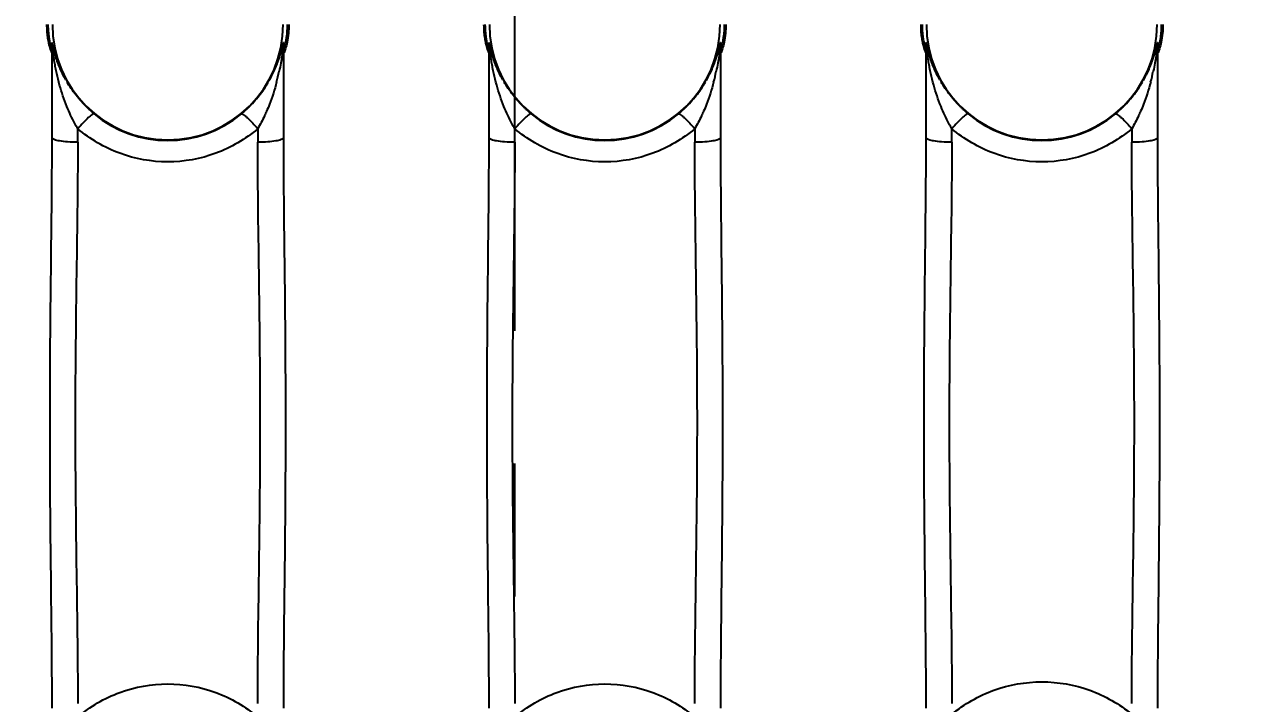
# Model space of a CAD drawing. Header units: millimetres. Extents: x 1147 to 12155, y -6137 to -4403.
# Drawn here: x 4084.55 to 4132.47, y -5297.9 to -5271.34 of the extents above; entities that cross this region are included whole.
import ezdxf

# ---------------------------------------------------------------- set-up
doc = ezdxf.new("R2010")
doc.units = ezdxf.units.MM
doc.header["$LTSCALE"] = 16.335
doc.header["$PDMODE"] = 3
doc.header["$PDSIZE"] = 0.3125
doc.linetypes.add('CENTER', pattern=[0.6, 0.375, -0.075, 0.075, -0.075])
doc.linetypes.add('HIDDEN', pattern=[0.2, 0.1, -0.1])
doc.layers.get('0').update_dxf_attribs({"linetype": 'CONTINUOUS'})
doc.layers.get('Defpoints').update_dxf_attribs({"linetype": 'CONTINUOUS'})
doc.layers.add('DEFAULT_2', color=8, linetype='HIDDEN')
doc.styles.get("Standard").update_dxf_attribs({"font": 'txt', "width": 0.8})
doc.dimstyles.get("Standard").update_dxf_attribs({"dimtxt": 0.15625, "dimasz": 0.1875, "dimexe": 0.125, "dimexo": 0.0625, "dimtad": 0, "dimtih": 1, "dimtoh": 1, "dimdsep": 46, "dimtxsty": 'Standard', "dimcen": 0.09, "dimadec": 0, "dimazin": 0, "dimtp": 0.01, "dimtm": 0.01, "dimtfac": 1, "dimtofl": 0, "dimtmove": 0, "dimatfit": 3, "dimfxl": 0, "dimtolj": 1, "dimarcsym": 0})

# ---------------------------------------------------------------- blocks, each defined once
blk = doc.blocks.new('*D706')
at = {"color": 4, "lineweight": -2}
blk.add_line((4382.928, -5433.772), (4392.478, -5433.772), dxfattribs=at)
at = {"layer": 'Defpoints', "color": 0}
for p in [(4103.729, -5263.772), (4382.866, -5433.772), (4392.478, -5433.772)]:
    blk.add_point(p, dxfattribs=at)
at = {"color": 6, "insert": (4405.811, -5433.772), "char_height": 8, "attachment_point": 5}
blk.add_mtext('\\A1;170.00', dxfattribs=at)
blk = doc.blocks.new('*D707')
at = {"color": 4, "lineweight": -2}
blk.add_line((4359.791, -5468.772), (4392.478, -5468.772), dxfattribs=at)
at = {"layer": 'Defpoints', "color": 0}
for p in [(4103.729, -5263.772), (4359.729, -5468.772), (4392.478, -5468.772)]:
    blk.add_point(p, dxfattribs=at)
at = {"color": 6, "insert": (4406.878, -5468.772), "char_height": 8, "attachment_point": 5}
blk.add_mtext('\\A1;205.00', dxfattribs=at)
blk = doc.blocks.new('*D708')
at = {"color": 4, "lineweight": -2}
blk.add_line((4103.729, -5496.244), (4103.729, -5513.096), dxfattribs=at)
at = {"layer": 'Defpoints', "color": 0}
for p in [(4103.729, -5263.772), (4103.729, -5496.181), (4103.729, -5513.096)]:
    blk.add_point(p, dxfattribs=at)
at = {"color": 6, "insert": (4103.729, -5521.096), "char_height": 8, "attachment_point": 5, "rotation": 90}
blk.add_mtext('\\A1;0.00', dxfattribs=at)
blk = doc.blocks.new('*D709')
at = {"color": 4, "lineweight": -2}
blk.add_line((4348.729, -5479.834), (4348.729, -5513.096), dxfattribs=at)
at = {"layer": 'Defpoints', "color": 0}
for p in [(4103.729, -5263.772), (4348.729, -5479.772), (4348.729, -5513.096)]:
    blk.add_point(p, dxfattribs=at)
at = {"color": 6, "insert": (4348.729, -5528.03), "char_height": 8, "attachment_point": 5, "rotation": 90}
blk.add_mtext('\\A1;245.00', dxfattribs=at)
blk = doc.blocks.new('*D710')
at = {"color": 4, "lineweight": -2}
blk.add_line((4213.729, -5274.535), (4213.729, -5513.096), dxfattribs=at)
at = {"layer": 'Defpoints', "color": 0}
for p in [(4103.729, -5263.772), (4213.729, -5274.473), (4213.729, -5513.096)]:
    blk.add_point(p, dxfattribs=at)
at = {"color": 6, "insert": (4213.729, -5525.363), "char_height": 8, "attachment_point": 5, "rotation": 90}
blk.add_mtext('\\A1;110.00', dxfattribs=at)
blk = doc.blocks.new('*D717')
at = {"color": 4, "lineweight": -2}
blk.add_line((3824.529, -5433.772), (3814.98, -5433.772), dxfattribs=at)
at = {"layer": 'Defpoints', "color": 0}
for p in [(4103.729, -5263.772), (3814.98, -5433.772), (3824.592, -5433.772)]:
    blk.add_point(p, dxfattribs=at)
at = {"color": 6, "insert": (3801.647, -5433.772), "char_height": 8, "attachment_point": 5}
blk.add_mtext('\\A1;170.00', dxfattribs=at)
blk = doc.blocks.new('*D718')
at = {"color": 4, "lineweight": -2}
blk.add_line((3847.666, -5468.772), (3814.98, -5468.772), dxfattribs=at)
at = {"layer": 'Defpoints', "color": 0}
for p in [(4103.729, -5263.772), (3814.98, -5468.772), (3847.729, -5468.772)]:
    blk.add_point(p, dxfattribs=at)
at = {"color": 6, "insert": (3800.58, -5468.772), "char_height": 8, "attachment_point": 5}
blk.add_mtext('\\A1;205.00', dxfattribs=at)
blk = doc.blocks.new('*D719')
at = {"color": 4, "lineweight": -2}
blk.add_line((3858.729, -5479.834), (3858.729, -5513.096), dxfattribs=at)
at = {"layer": 'Defpoints', "color": 0}
for p in [(4103.729, -5263.772), (3858.729, -5479.772), (3858.729, -5513.096)]:
    blk.add_point(p, dxfattribs=at)
at = {"color": 6, "insert": (3858.729, -5528.03), "char_height": 8, "attachment_point": 5, "rotation": 90}
blk.add_mtext('\\A1;245.00', dxfattribs=at)
blk = doc.blocks.new('*D720')
at = {"color": 4, "lineweight": -2}
blk.add_line((3993.729, -5274.535), (3993.729, -5513.096), dxfattribs=at)
at = {"layer": 'Defpoints', "color": 0}
for p in [(4103.729, -5263.772), (3993.729, -5274.473), (3993.729, -5513.096)]:
    blk.add_point(p, dxfattribs=at)
at = {"color": 6, "insert": (3993.729, -5525.363), "char_height": 8, "attachment_point": 5, "rotation": 90}
blk.add_mtext('\\A1;110.00', dxfattribs=at)
blk = doc.blocks.new('*D723')
at = {"color": 4, "lineweight": -2}
blk.add_line((3852.641, -5344.772), (3818.256, -5344.772), dxfattribs=at)
at = {"layer": 'Defpoints', "color": 0}
for p in [(4103.729, -5263.772), (3818.256, -5344.772), (3852.703, -5344.772)]:
    blk.add_point(p, dxfattribs=at)
at = {"color": 6, "insert": (3807.59, -5344.772), "char_height": 8, "attachment_point": 5}
blk.add_mtext('\\A1;81.00', dxfattribs=at)

msp = doc.modelspace()

# ---------------------------------------------------------------- linework, layer by layer
at = {"color": 1, "linetype": 'CENTER', "ltscale": 4.241886}
msp.add_line((4103.729, -5532.772), (4103.729, -4991.772), dxfattribs=at)
at = {"color": 7, "linetype": 'Continuous'}
for p, q in [((4085.63, -5275.768), (4085.63, -5272.219)), ((4094.679, -5272.219), (4094.679, -5275.768)), ((4102.723, -5275.768), (4102.723, -5272.219)), ((4111.773, -5272.219), (4111.773, -5275.768)), ((4119.817, -5275.768), (4119.817, -5272.219)), ((4128.866, -5272.219), (4128.866, -5275.768)), ((4086.635, -5275.948), (4086.635, -5275.418)), ((4093.674, -5275.418), (4093.674, -5275.948)), ((4103.729, -5275.948), (4103.729, -5275.418)), ((4110.767, -5275.418), (4110.767, -5275.948)), ((4120.822, -5275.948), (4120.822, -5275.418)), ((4127.861, -5275.418), (4127.861, -5275.948))]:
    msp.add_line(p, q, dxfattribs=at)
for centre, radius, start, end in [((4090.155, -5271.34), 4.514, 180, 0), ((4107.248, -5271.34), 4.514, 180, 0), ((4124.342, -5271.34), 4.514, 180, 0), ((4060.267, -5271.209), 25.363, 357.655, 357.9277), ((4084.688, -5272.443), 0.942, 0.0141, 12.0456), ((4057.822, -5271.12), 27.81, 357.9269, 358.0608), ((4084.726, -5272.218), 0.903, 359.9144, 9.9573), ((4095.583, -5272.218), 0.903, 170.0415, 180.0866), ((4095.621, -5272.443), 0.942, 167.9548, 179.984), ((4121.3, -5271.16), 26.622, 181.9381, 182.3377), ((4077.361, -5271.209), 25.363, 357.655, 357.9277), ((4101.782, -5272.443), 0.942, 0.0141, 12.0456), ((4074.915, -5271.12), 27.81, 357.9269, 358.0608), ((4101.82, -5272.218), 0.903, 359.9144, 9.9573), ((4112.676, -5272.218), 0.903, 170.0415, 180.0866), ((4112.715, -5272.443), 0.942, 167.9548, 179.984), ((4138.393, -5271.16), 26.622, 181.9381, 182.3377), ((4094.454, -5271.209), 25.363, 357.655, 357.9277), ((4118.875, -5272.443), 0.942, 0.0141, 12.0456), ((4092.009, -5271.12), 27.81, 357.9269, 358.0608), ((4118.913, -5272.218), 0.903, 359.9144, 9.9573), ((4129.77, -5272.218), 0.903, 170.0415, 180.0866), ((4129.808, -5272.443), 0.942, 167.9548, 179.984), ((4155.487, -5271.16), 26.622, 181.9381, 182.3377), ((4085.816, -5271.337), 8.888, 345.2757, 348.1241), ((4102.91, -5271.337), 8.888, 345.2757, 348.1241), ((4120.003, -5271.337), 8.888, 345.2757, 348.1241), ((4090.155, -5271.392), 4.486, 230.0544, 309.9457), ((4107.248, -5271.392), 4.486, 230.0544, 309.9457), ((4124.342, -5271.392), 4.486, 230.0544, 309.9457)]:
    msp.add_arc(centre, radius, start, end, dxfattribs=at)
for points, knots in [([(4085.417, -5271.34), (4085.417, -5271.421), (4085.423, -5271.582), (4085.444, -5271.806), (4085.485, -5272.031), (4085.511, -5272.18), (4085.63, -5272.529), (4085.63, -5272.443)], [0, 0, 0, 0, 0.21499, 0.42121, 0.609642, 0.77114, 1, 1, 1, 1]), ([(4085.469, -5271.34), (4085.469, -5271.452), (4085.477, -5271.617), (4085.501, -5271.827), (4085.521, -5271.966), (4085.544, -5272.081), (4085.565, -5272.173), (4085.585, -5272.225), (4085.595, -5272.26), (4085.603, -5272.262)], [0, 0, 0, 0, 0.358861, 0.52633, 0.677356, 0.80557, 0.905304, 0.971566, 1, 1, 1, 1]), ([(4094.892, -5271.34), (4094.892, -5271.572), (4094.862, -5271.893), (4094.773, -5272.253), (4094.73, -5272.386), (4094.707, -5272.433)], [0, 0, 0, 0, 0.62537, 0.85881, 1, 1, 1, 1]), ([(4094.815, -5271.765), (4094.819, -5271.731), (4094.833, -5271.59), (4094.84, -5271.448), (4094.84, -5271.34)], [0, 0, 0, 0, 0.240833, 1, 1, 1, 1]), ([(4102.511, -5271.34), (4102.511, -5271.421), (4102.517, -5271.582), (4102.538, -5271.806), (4102.579, -5272.031), (4102.605, -5272.18), (4102.723, -5272.529), (4102.723, -5272.443)], [0, 0, 0, 0, 0.21499, 0.42121, 0.609642, 0.77114, 1, 1, 1, 1]), ([(4102.563, -5271.34), (4102.563, -5271.452), (4102.571, -5271.617), (4102.594, -5271.827), (4102.615, -5271.966), (4102.638, -5272.081), (4102.658, -5272.173), (4102.679, -5272.225), (4102.688, -5272.26), (4102.697, -5272.262)], [0, 0, 0, 0, 0.358861, 0.52633, 0.677356, 0.80557, 0.905304, 0.971566, 1, 1, 1, 1]), ([(4111.986, -5271.34), (4111.986, -5271.572), (4111.956, -5271.893), (4111.866, -5272.253), (4111.823, -5272.386), (4111.8, -5272.433)], [0, 0, 0, 0, 0.62537, 0.85881, 1, 1, 1, 1]), ([(4111.909, -5271.765), (4111.913, -5271.731), (4111.927, -5271.59), (4111.934, -5271.448), (4111.934, -5271.34)], [0, 0, 0, 0, 0.240833, 1, 1, 1, 1]), ([(4119.604, -5271.34), (4119.604, -5271.421), (4119.61, -5271.582), (4119.631, -5271.806), (4119.672, -5272.031), (4119.698, -5272.18), (4119.817, -5272.529), (4119.817, -5272.443)], [0, 0, 0, 0, 0.21499, 0.42121, 0.609642, 0.77114, 1, 1, 1, 1]), ([(4119.656, -5271.34), (4119.656, -5271.452), (4119.664, -5271.617), (4119.688, -5271.827), (4119.708, -5271.966), (4119.731, -5272.081), (4119.752, -5272.173), (4119.772, -5272.225), (4119.782, -5272.26), (4119.79, -5272.262)], [0, 0, 0, 0, 0.358861, 0.52633, 0.677356, 0.80557, 0.905304, 0.971566, 1, 1, 1, 1]), ([(4129.079, -5271.34), (4129.079, -5271.573), (4129.049, -5271.895), (4128.959, -5272.256), (4128.916, -5272.388), (4128.893, -5272.435)], [0, 0, 0, 0, 0.626809, 0.860208, 1, 1, 1, 1]), ([(4129.002, -5271.765), (4129.006, -5271.731), (4129.02, -5271.59), (4129.027, -5271.448), (4129.027, -5271.34)], [0, 0, 0, 0, 0.240833, 1, 1, 1, 1]), ([(4094.7, -5272.246), (4094.7, -5272.252), (4094.703, -5272.27), (4094.729, -5272.232), (4094.738, -5272.181), (4094.77, -5272.071), (4094.793, -5271.931), (4094.809, -5271.823), (4094.815, -5271.765)], [0, 0, 0, 0, 0.031532, 0.058615, 0.179548, 0.387286, 0.666665, 1, 1, 1, 1]), ([(4111.794, -5272.246), (4111.794, -5272.252), (4111.796, -5272.27), (4111.822, -5272.232), (4111.831, -5272.181), (4111.863, -5272.071), (4111.887, -5271.931), (4111.902, -5271.823), (4111.909, -5271.765)], [0, 0, 0, 0, 0.031532, 0.058615, 0.179548, 0.387286, 0.666665, 1, 1, 1, 1]), ([(4128.887, -5272.246), (4128.887, -5272.252), (4128.89, -5272.27), (4128.916, -5272.232), (4128.925, -5272.181), (4128.957, -5272.071), (4128.98, -5271.931), (4128.996, -5271.823), (4129.002, -5271.765)], [0, 0, 0, 0, 0.031532, 0.058615, 0.179548, 0.387286, 0.666665, 1, 1, 1, 1]), ([(4085.927, -5273.708), (4085.886, -5273.56), (4085.83, -5273.336), (4085.767, -5273.036), (4085.727, -5272.814), (4085.691, -5272.594), (4085.668, -5272.422), (4085.649, -5272.285), (4085.645, -5272.237), (4085.63, -5272.173), (4085.63, -5272.209), (4085.63, -5272.219)], [0, 0, 0, 0, 0.292464, 0.43817, 0.581836, 0.721916, 0.857656, 0.920666, 0.965942, 0.980761, 1, 1, 1, 1]), ([(4094.679, -5272.219), (4094.68, -5272.107), (4094.616, -5272.635), (4094.579, -5272.83), (4094.536, -5273.062), (4094.514, -5273.166)], [0, 0, 0, 0, 0.347144, 0.668346, 1, 1, 1, 1]), ([(4103.02, -5273.708), (4102.979, -5273.56), (4102.923, -5273.336), (4102.861, -5273.036), (4102.82, -5272.814), (4102.785, -5272.594), (4102.762, -5272.422), (4102.742, -5272.285), (4102.739, -5272.237), (4102.724, -5272.173), (4102.723, -5272.209), (4102.723, -5272.219)], [0, 0, 0, 0, 0.292464, 0.43817, 0.581836, 0.721916, 0.857656, 0.920666, 0.965942, 0.980761, 1, 1, 1, 1]), ([(4111.773, -5272.219), (4111.773, -5272.107), (4111.709, -5272.635), (4111.673, -5272.83), (4111.63, -5273.062), (4111.608, -5273.166)], [0, 0, 0, 0, 0.347144, 0.668346, 1, 1, 1, 1]), ([(4120.114, -5273.708), (4120.073, -5273.56), (4120.017, -5273.336), (4119.954, -5273.036), (4119.914, -5272.814), (4119.878, -5272.594), (4119.855, -5272.422), (4119.836, -5272.285), (4119.832, -5272.237), (4119.817, -5272.173), (4119.817, -5272.209), (4119.817, -5272.219)], [0, 0, 0, 0, 0.292464, 0.43817, 0.581836, 0.721916, 0.857656, 0.920666, 0.965942, 0.980761, 1, 1, 1, 1]), ([(4128.866, -5272.219), (4128.867, -5272.107), (4128.803, -5272.635), (4128.766, -5272.83), (4128.723, -5273.062), (4128.701, -5273.166)], [0, 0, 0, 0, 0.347144, 0.668346, 1, 1, 1, 1]), ([(4094.707, -5272.433), (4094.702, -5272.444), (4094.688, -5272.481), (4094.679, -5272.45), (4094.679, -5272.443)], [0, 0, 0, 0, 0.623232, 1, 1, 1, 1]), ([(4111.8, -5272.433), (4111.795, -5272.444), (4111.781, -5272.481), (4111.773, -5272.45), (4111.773, -5272.443)], [0, 0, 0, 0, 0.623232, 1, 1, 1, 1]), ([(4128.893, -5272.435), (4128.888, -5272.445), (4128.874, -5272.48), (4128.866, -5272.45), (4128.866, -5272.443)], [0, 0, 0, 0, 0.611254, 1, 1, 1, 1]), ([(4094.413, -5273.596), (4094.336, -5273.889), (4094.213, -5274.273), (4094.06, -5274.645), (4094.02, -5274.737)], [0, 0, 0, 0, 0.752194, 1, 1, 1, 1]), ([(4111.506, -5273.596), (4111.429, -5273.889), (4111.307, -5274.273), (4111.153, -5274.645), (4111.113, -5274.737)], [0, 0, 0, 0, 0.752194, 1, 1, 1, 1]), ([(4128.6, -5273.596), (4128.523, -5273.889), (4128.4, -5274.273), (4128.247, -5274.645), (4128.207, -5274.737)], [0, 0, 0, 0, 0.752194, 1, 1, 1, 1]), ([(4086.635, -5275.418), (4086.596, -5275.35), (4086.439, -5275.071), (4086.303, -5274.779), (4086.212, -5274.553)], [0, 0, 0, 0, 0.243245, 1, 1, 1, 1]), ([(4094.02, -5274.737), (4093.994, -5274.796), (4093.889, -5275.028), (4093.77, -5275.254), (4093.674, -5275.418)], [0, 0, 0, 0, 0.255268, 1, 1, 1, 1]), ([(4103.729, -5275.418), (4103.689, -5275.35), (4103.532, -5275.071), (4103.397, -5274.779), (4103.306, -5274.553)], [0, 0, 0, 0, 0.243245, 1, 1, 1, 1]), ([(4111.113, -5274.737), (4111.087, -5274.796), (4110.982, -5275.028), (4110.864, -5275.254), (4110.767, -5275.418)], [0, 0, 0, 0, 0.255268, 1, 1, 1, 1]), ([(4120.822, -5275.418), (4120.783, -5275.35), (4120.626, -5275.071), (4120.49, -5274.779), (4120.399, -5274.553)], [0, 0, 0, 0, 0.243245, 1, 1, 1, 1]), ([(4128.207, -5274.737), (4128.181, -5274.796), (4128.076, -5275.028), (4127.957, -5275.254), (4127.861, -5275.418)], [0, 0, 0, 0, 0.255268, 1, 1, 1, 1]), ([(4087.274, -5274.832), (4087.265, -5274.829), (4087.235, -5274.839), (4087.158, -5274.886), (4087.023, -5275.003), (4086.839, -5275.189), (4086.705, -5275.338), (4086.635, -5275.418)], [0, 0, 0, 0, 0.034741, 0.098258, 0.315024, 0.636274, 1, 1, 1, 1]), ([(4093.035, -5274.832), (4093.046, -5274.828), (4093.08, -5274.842), (4093.131, -5274.875), (4093.202, -5274.931), (4093.322, -5275.038), (4093.482, -5275.202), (4093.61, -5275.344), (4093.674, -5275.418)], [0, 0, 0, 0, 0.039768, 0.112527, 0.216205, 0.346579, 0.66369, 1, 1, 1, 1]), ([(4104.368, -5274.832), (4104.358, -5274.829), (4104.329, -5274.839), (4104.252, -5274.886), (4104.117, -5275.003), (4103.933, -5275.189), (4103.798, -5275.338), (4103.729, -5275.418)], [0, 0, 0, 0, 0.034741, 0.098258, 0.315024, 0.636274, 1, 1, 1, 1]), ([(4110.128, -5274.832), (4110.14, -5274.828), (4110.173, -5274.842), (4110.225, -5274.875), (4110.296, -5274.931), (4110.416, -5275.038), (4110.576, -5275.202), (4110.703, -5275.344), (4110.767, -5275.418)], [0, 0, 0, 0, 0.039768, 0.112527, 0.216205, 0.346579, 0.66369, 1, 1, 1, 1]), ([(4121.461, -5274.832), (4121.452, -5274.829), (4121.422, -5274.839), (4121.345, -5274.886), (4121.21, -5275.003), (4121.026, -5275.189), (4120.892, -5275.338), (4120.822, -5275.418)], [0, 0, 0, 0, 0.034741, 0.098258, 0.315024, 0.636274, 1, 1, 1, 1]), ([(4127.222, -5274.832), (4127.233, -5274.828), (4127.267, -5274.842), (4127.318, -5274.875), (4127.389, -5274.931), (4127.509, -5275.038), (4127.669, -5275.202), (4127.797, -5275.344), (4127.861, -5275.418)], [0, 0, 0, 0, 0.039768, 0.112527, 0.216205, 0.346579, 0.66369, 1, 1, 1, 1]), ([(4093.674, -5275.418), (4093.191, -5275.828), (4092.069, -5276.487), (4090.155, -5276.829), (4088.24, -5276.487), (4087.118, -5275.828), (4086.635, -5275.418)], [0, 0, 0, 0, 0.249583, 0.500006, 0.750428, 1, 1, 1, 1]), ([(4110.767, -5275.418), (4110.284, -5275.828), (4109.163, -5276.487), (4107.248, -5276.829), (4105.333, -5276.487), (4104.212, -5275.828), (4103.729, -5275.418)], [0, 0, 0, 0, 0.249583, 0.500006, 0.750428, 1, 1, 1, 1]), ([(4127.861, -5275.418), (4127.378, -5275.828), (4126.256, -5276.487), (4124.342, -5276.829), (4122.427, -5276.487), (4121.305, -5275.828), (4120.822, -5275.418)], [0, 0, 0, 0, 0.249583, 0.500006, 0.750428, 1, 1, 1, 1]), ([(4085.63, -5298.083), (4085.63, -5296.228), (4085.579, -5292.509), (4085.535, -5286.926), (4085.579, -5281.342), (4085.63, -5277.623), (4085.63, -5275.768)], [0, 0, 0, 0, 0.249311, 0.500002, 0.750674, 1, 1, 1, 1]), ([(4086.635, -5275.948), (4086.502, -5275.948), (4086.267, -5275.941), (4085.948, -5275.903), (4085.76, -5275.864), (4085.63, -5275.805), (4085.63, -5275.768)], [0, 0, 0, 0, 0.384295, 0.684921, 0.894812, 1, 1, 1, 1]), ([(4086.635, -5275.948), (4086.635, -5277.771), (4086.572, -5281.43), (4086.515, -5286.926), (4086.572, -5292.421), (4086.635, -5296.08), (4086.635, -5297.903)], [0, 0, 0, 0, 0.249108, 0.5, 0.750892, 1, 1, 1, 1]), ([(4094.679, -5275.768), (4094.679, -5275.805), (4094.549, -5275.864), (4094.362, -5275.903), (4094.042, -5275.941), (4093.807, -5275.948), (4093.674, -5275.948)], [0, 0, 0, 0, 0.105188, 0.315079, 0.615705, 1, 1, 1, 1]), ([(4093.674, -5297.903), (4093.674, -5296.08), (4093.737, -5292.421), (4093.795, -5286.926), (4093.737, -5281.43), (4093.674, -5277.771), (4093.674, -5275.948)], [0, 0, 0, 0, 0.249107, 0.499999, 0.750892, 1, 1, 1, 1]), ([(4094.679, -5275.768), (4094.679, -5277.623), (4094.73, -5281.342), (4094.774, -5286.926), (4094.73, -5292.509), (4094.679, -5296.228), (4094.679, -5298.083)], [0, 0, 0, 0, 0.249324, 0.499998, 0.750687, 1, 1, 1, 1]), ([(4102.723, -5298.083), (4102.723, -5296.228), (4102.673, -5292.509), (4102.629, -5286.926), (4102.673, -5281.342), (4102.723, -5277.623), (4102.723, -5275.768)], [0, 0, 0, 0, 0.249311, 0.500002, 0.750674, 1, 1, 1, 1]), ([(4103.729, -5275.948), (4103.595, -5275.948), (4103.361, -5275.941), (4103.041, -5275.903), (4102.853, -5275.864), (4102.723, -5275.805), (4102.723, -5275.768)], [0, 0, 0, 0, 0.384295, 0.684921, 0.894812, 1, 1, 1, 1]), ([(4103.729, -5275.948), (4103.729, -5277.771), (4103.666, -5281.43), (4103.608, -5286.926), (4103.666, -5292.421), (4103.729, -5296.08), (4103.729, -5297.903)], [0, 0, 0, 0, 0.249108, 0.5, 0.750892, 1, 1, 1, 1]), ([(4111.773, -5275.768), (4111.773, -5275.805), (4111.643, -5275.864), (4111.455, -5275.903), (4111.136, -5275.941), (4110.901, -5275.948), (4110.767, -5275.948)], [0, 0, 0, 0, 0.105188, 0.315079, 0.615705, 1, 1, 1, 1]), ([(4110.767, -5297.903), (4110.767, -5296.08), (4110.831, -5292.421), (4110.888, -5286.926), (4110.831, -5281.43), (4110.767, -5277.771), (4110.767, -5275.948)], [0, 0, 0, 0, 0.249107, 0.499999, 0.750892, 1, 1, 1, 1]), ([(4111.773, -5275.768), (4111.773, -5277.623), (4111.823, -5281.342), (4111.867, -5286.926), (4111.824, -5292.509), (4111.773, -5296.228), (4111.773, -5298.083)], [0, 0, 0, 0, 0.249324, 0.499998, 0.750687, 1, 1, 1, 1]), ([(4119.817, -5298.083), (4119.817, -5296.228), (4119.766, -5292.509), (4119.722, -5286.926), (4119.766, -5281.342), (4119.817, -5277.623), (4119.817, -5275.768)], [0, 0, 0, 0, 0.249311, 0.500002, 0.750674, 1, 1, 1, 1]), ([(4120.822, -5275.948), (4120.689, -5275.948), (4120.454, -5275.941), (4120.135, -5275.903), (4119.947, -5275.864), (4119.817, -5275.805), (4119.817, -5275.768)], [0, 0, 0, 0, 0.384295, 0.684921, 0.894812, 1, 1, 1, 1]), ([(4120.822, -5275.948), (4120.822, -5277.771), (4120.759, -5281.43), (4120.702, -5286.926), (4120.759, -5292.421), (4120.822, -5296.08), (4120.822, -5297.903)], [0, 0, 0, 0, 0.249108, 0.5, 0.750892, 1, 1, 1, 1]), ([(4128.866, -5275.768), (4128.866, -5275.805), (4128.736, -5275.864), (4128.549, -5275.903), (4128.229, -5275.941), (4127.994, -5275.948), (4127.861, -5275.948)], [0, 0, 0, 0, 0.105188, 0.315079, 0.615705, 1, 1, 1, 1]), ([(4127.861, -5297.903), (4127.861, -5296.08), (4127.924, -5292.421), (4127.982, -5286.926), (4127.924, -5281.43), (4127.861, -5277.771), (4127.861, -5275.948)], [0, 0, 0, 0, 0.249107, 0.499999, 0.750892, 1, 1, 1, 1]), ([(4128.866, -5275.768), (4128.866, -5277.623), (4128.917, -5281.342), (4128.961, -5286.926), (4128.917, -5292.509), (4128.866, -5296.228), (4128.866, -5298.083)], [0, 0, 0, 0, 0.249325, 0.5, 0.750675, 1, 1, 1, 1]), ([(4086.635, -5298.433), (4087.118, -5298.023), (4088.24, -5297.364), (4090.155, -5297.022), (4092.069, -5297.364), (4093.191, -5298.023), (4093.674, -5298.433)], [0, 0, 0, 0, 0.249583, 0.500006, 0.750427, 1, 1, 1, 1]), ([(4103.729, -5298.433), (4104.212, -5298.023), (4105.333, -5297.364), (4107.248, -5297.022), (4109.163, -5297.364), (4110.284, -5298.023), (4110.767, -5298.433)], [0, 0, 0, 0, 0.249583, 0.500006, 0.750427, 1, 1, 1, 1]), ([(4120.822, -5298.326), (4121.309, -5297.923), (4122.433, -5297.278), (4124.342, -5296.944), (4126.25, -5297.278), (4127.374, -5297.923), (4127.861, -5298.326)], [0, 0, 0, 0, 0.249605, 0.500006, 0.750405, 1, 1, 1, 1])]:
    msp.add_open_spline(points, degree=3, knots=knots, dxfattribs=at)
for points in [[(4086.212, -5274.553), (4086.101, -5274.278), (4086.006, -5273.995), (4085.927, -5273.708)], [(4103.306, -5274.553), (4103.194, -5274.278), (4103.1, -5273.995), (4103.02, -5273.708)], [(4120.399, -5274.553), (4120.288, -5274.278), (4120.193, -5273.995), (4120.114, -5273.708)]]:
    msp.add_open_spline(points, degree=3, dxfattribs=at)
at = {"layer": 'DEFAULT_2', "color": 8, "linetype": 'HIDDEN'}
for points, knots in [([(4086.167, -5273.504), (4086.088, -5273.364), (4085.946, -5273.077), (4085.811, -5272.73), (4085.718, -5272.414), (4085.685, -5272.299), (4085.619, -5272.004), (4085.616, -5272.061)], [0, 0, 0, 0, 0.310273, 0.61011, 0.753563, 0.888323, 1, 1, 1, 1]), ([(4094.128, -5273.528), (4094.209, -5273.387), (4094.318, -5273.172), (4094.441, -5272.873), (4094.518, -5272.661), (4094.588, -5272.422), (4094.624, -5272.305), (4094.688, -5272.002), (4094.693, -5272.061)], [0, 0, 0, 0, 0.309559, 0.460721, 0.608778, 0.752223, 0.886482, 1, 1, 1, 1]), ([(4103.261, -5273.504), (4103.182, -5273.364), (4103.04, -5273.077), (4102.905, -5272.73), (4102.811, -5272.414), (4102.779, -5272.299), (4102.712, -5272.004), (4102.71, -5272.061)], [0, 0, 0, 0, 0.310273, 0.61011, 0.753563, 0.888323, 1, 1, 1, 1]), ([(4111.222, -5273.528), (4111.302, -5273.387), (4111.412, -5273.172), (4111.535, -5272.873), (4111.612, -5272.661), (4111.682, -5272.422), (4111.718, -5272.305), (4111.782, -5272.002), (4111.787, -5272.061)], [0, 0, 0, 0, 0.309559, 0.460721, 0.608778, 0.752223, 0.886482, 1, 1, 1, 1]), ([(4120.354, -5273.504), (4120.275, -5273.364), (4120.133, -5273.077), (4119.998, -5272.73), (4119.905, -5272.414), (4119.872, -5272.299), (4119.806, -5272.004), (4119.803, -5272.061)], [0, 0, 0, 0, 0.310273, 0.61011, 0.753563, 0.888323, 1, 1, 1, 1]), ([(4128.315, -5273.528), (4128.396, -5273.387), (4128.505, -5273.172), (4128.628, -5272.873), (4128.705, -5272.661), (4128.775, -5272.422), (4128.811, -5272.305), (4128.875, -5272.002), (4128.88, -5272.061)], [0, 0, 0, 0, 0.309559, 0.460721, 0.608778, 0.752223, 0.886482, 1, 1, 1, 1]), ([(4087.274, -5274.832), (4087.162, -5274.738), (4086.735, -5274.347), (4086.379, -5273.879), (4086.167, -5273.504)], [0, 0, 0, 0, 0.253926, 1, 1, 1, 1]), ([(4093.035, -5274.832), (4093.146, -5274.739), (4093.565, -5274.355), (4093.917, -5273.897), (4094.128, -5273.528)], [0, 0, 0, 0, 0.253785, 1, 1, 1, 1]), ([(4104.368, -5274.832), (4104.255, -5274.738), (4103.829, -5274.347), (4103.473, -5273.879), (4103.261, -5273.504)], [0, 0, 0, 0, 0.253926, 1, 1, 1, 1]), ([(4110.128, -5274.832), (4110.239, -5274.739), (4110.659, -5274.355), (4111.011, -5273.897), (4111.222, -5273.528)], [0, 0, 0, 0, 0.253785, 1, 1, 1, 1]), ([(4121.461, -5274.832), (4121.349, -5274.738), (4120.922, -5274.347), (4120.566, -5273.879), (4120.354, -5273.504)], [0, 0, 0, 0, 0.253926, 1, 1, 1, 1]), ([(4127.222, -5274.832), (4127.333, -5274.739), (4127.752, -5274.355), (4128.104, -5273.897), (4128.315, -5273.528)], [0, 0, 0, 0, 0.253785, 1, 1, 1, 1])]:
    msp.add_open_spline(points, degree=3, knots=knots, dxfattribs=at)

# ---------------------------------------------------------------- dimensions: what is measured, and where the dimension line sits
for feature_location, offset, dtype, origin, picture, middle in [((3847.729, -5468.772), (-32.749, 0), 0, (4103.729, -5263.772), '*D718', (3800.58, -5468.772)), ((3824.592, -5433.772), (-9.612, 0), 0, (4103.729, -5263.772), '*D717', (3801.647, -5433.772)), ((3852.703, -5344.772), (-34.447, 0), 0, (4103.729, -5263.772), '*D723', (3807.59, -5344.772)), ((3858.729, -5479.772), (0, -33.325), 1, (4103.729, -5263.772), '*D719', (3858.729, -5528.03)), ((3993.729, -5274.473), (0, -238.624), 1, (4103.729, -5263.772), '*D720', (3993.729, -5525.363)), ((4103.728899025, -5496.181375722), (0, -16.915089417), 1, (4103.728899025, -5263.771513564), '*D708', (4103.728899025, -5521.09646514)), ((4382.866, -5433.772), (9.612, 0), 0, (4103.729, -5263.772), '*D706', (4405.811, -5433.772)), ((4359.729, -5468.772), (32.749, 0), 0, (4103.729, -5263.772), '*D707', (4406.878, -5468.772)), ((4348.729, -5479.772), (0, -33.325), 1, (4103.729, -5263.772), '*D709', (4348.729, -5528.03)), ((4213.729, -5274.473), (0, -238.624), 1, (4103.729, -5263.772), '*D710', (4213.729, -5525.363))]:
    dim = msp.add_ordinate_dim(feature_location=feature_location, offset=offset, dtype=dtype, origin=origin, dimstyle='Standard', override={"dimtxt": 8, "dimasz": 10, "dimgap": 0, "dimtih": 0, "dimtoh": 0, "dimzin": 0, "dimcen": 0, "dimclrd": 4, "dimclre": 4, "dimclrt": 6, "dimadec": 2, "dimtp": 0, "dimtm": 0, "dimtzin": 0})
    dim.commit()
    dim.dimension.update_dxf_attribs({"geometry": picture, "text_midpoint": middle})

doc.saveas('drawing.dxf')
